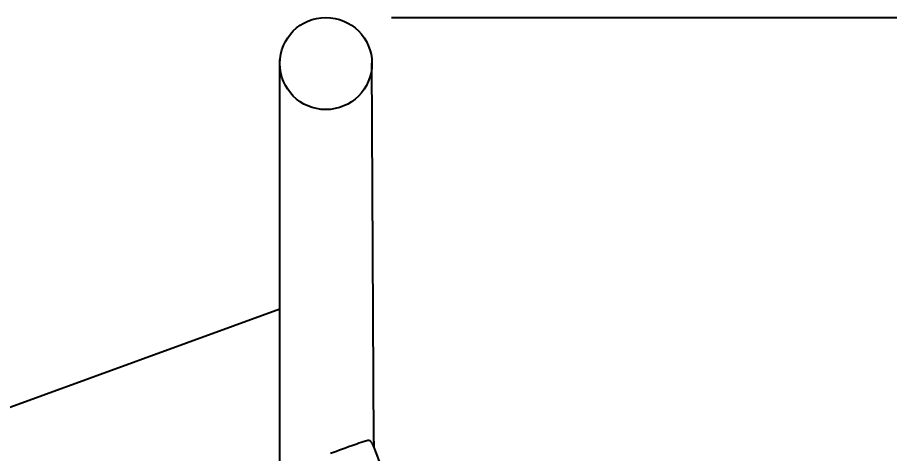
# Model space of a CAD drawing. Header units: metres. Extents: x 26.3 to 44.2, y 14.4 to 19.6.
# Drawn here: x 28.6022 to 28.8102, y 19.3443 to 19.4483 of the extents above; entities that cross this region are included whole.
import ezdxf

# ---------------------------------------------------------------- set-up
doc = ezdxf.new("R2010")
doc.units = ezdxf.units.M
doc.header["$MEASUREMENT"] = 0
doc.layers.add('Dimensions', color=7, linetype='Continuous', plot=False)
doc.layers.add('Frame(Steel)', color=140, linetype='Continuous')
doc.layers.add('Suspensions', color=6, linetype='Continuous')
doc.styles.get("Standard").update_dxf_attribs({"font": 'arial.ttf'})
doc.dimstyles.new('Annotative', dxfattribs={"dimscale": 0, "dimtxt": 0.18, "dimasz": 0.18, "dimexe": 0.18, "dimexo": 0.0625, "dimgap": 0.09, "dimtad": 0, "dimtih": 1, "dimtoh": 1, "dimdec": 4, "dimzin": 0, "dimdsep": 46, "dimtxsty": 'Standard', "dimcen": 0.09, "dimadec": 0, "dimazin": 0, "dimtfac": 1, "dimtdec": 4, "dimtofl": 0, "dimtmove": 0, "dimatfit": 3, "dimfxl": 1, "dimtolj": 1, "dimtzin": 0, "dimarcsym": 0})

# ---------------------------------------------------------------- blocks, each defined once
blk = doc.blocks.new('*D83')
at = {"layer": 'Defpoints', "color": 0, "transparency": 16777216}
for p in [(28.67574575120831, 19.44829767138783), (28.87900149537925, 18.48732803355922), (29.42195853375229, 18.48732803355922)]:
    blk.add_point(p, dxfattribs=at)
at = {"layer": 'Dimensions', "color": 0, "lineweight": -2, "transparency": 16777216}
for p, q in [((28.69137075120831, 19.44829767138783), (29.46695853375229, 19.44829767138783)), ((29.42195853375229, 19.40329767138783), (29.42195853375229, 19.013288636921)), ((29.42195853375229, 18.53232803355922), (29.42195853375229, 18.92233706802605)), ((28.89462649537925, 18.48732803355922), (29.46695853375229, 18.48732803355922))]:
    blk.add_line(p, q, dxfattribs=at)
at = {"layer": 'Dimensions', "color": 0, "transparency": 16777216}
for points in [[(29.41445853375229, 19.40329767138783), (29.42945853375229, 19.40329767138783), (29.42195853375229, 19.44829767138783)], [(29.41445853375229, 18.53232803355922), (29.42945853375229, 18.53232803355922), (29.42195853375229, 18.48732803355922)]]:
    blk.add_solid(points, dxfattribs=at)
at = {"layer": 'Dimensions', "color": 0, "transparency": 16777216, "insert": (29.42195853375229, 18.96781285247351), "char_height": 0.045, "attachment_point": 5}
blk.add_mtext('\\A1;0.9610', dxfattribs=at)

msp = doc.modelspace()

# ---------------------------------------------------------------- linework, layer by layer
at = {"layer": 'Frame(Steel)'}
for p, q in [((28.6647569160481, 19.3382695325818), (28.6647569160481, 19.43826953258181)), ((28.68721149021925, 19.34718618212857), (28.68673397096039, 19.43742513264856)), ((28.66475839624009, 19.37870038011207), (28.38575521669732, 19.27718009744932))]:
    msp.add_line(p, q, dxfattribs=at)
msp.add_circle((28.67574575120829, 19.43730883622763), 0.01098883516019278, dxfattribs=at)
at = {"layer": 'Suspensions'}
msp.add_line((28.68721149021925, 19.34718618212857), (28.68721149021925, 19.34588858062792), dxfattribs=at)
for centre, radius, start, end in [((29.75074647890559, 16.36855906409522), 3.163557218579327, 109.732657060895, 109.8442692305627), ((28.70749542087957, 19.27702146368621), 0.07365005170413833, 108.0602648086676, 109.7325843399585), ((28.69025917793472, 19.32987995299107), 0.01805231827510734, 104.4106318423927, 108.0602936376929), ((28.68593463913234, 19.34670994218816), 0.000675604770329202, 64.99989043803501, 104.4103846401297), ((28.68588522135624, 19.3466039593384), 0.0007925427070017823, 47.27565622862122, 65.00009257478771), ((28.68522379395407, 19.34588779326196), 0.001767417087304672, 37.54386367106284, 47.27554283372647), ((28.68441181520235, 19.34526375860401), 0.002791491668353181, 29.87379677845331, 37.54375363679084), ((28.68097754591084, 19.34329103244075), 0.006752028763446273, 25.90926527706906, 29.87396685649074), ((28.68007570867197, 19.34285293489724), 0.007754645271885907, 20.18162530418519, 25.90932292088809), ((17.21924868000391, 15.13028085643508), 12.21825503212284, 20.14785316263042, 20.18154308074148)]:
    msp.add_arc(centre, radius, start, end, dxfattribs=at)

# ---------------------------------------------------------------- dimensions: what is measured, and where the dimension line sits
at = {"layer": 'Dimensions'}
dim = msp.add_linear_dim(base=(29.42195853375229, 18.48732803355922), p1=(28.67574575120829, 19.44829767138782), p2=(28.87900149537923, 18.48732803355922), angle=90, dimstyle='Annotative', dxfattribs=at)
dim.commit()
dim.dimension.update_dxf_attribs({"geometry": '*D83', "text_midpoint": (29.42195853375229, 18.96781285247351)})

doc.saveas('drawing.dxf')
